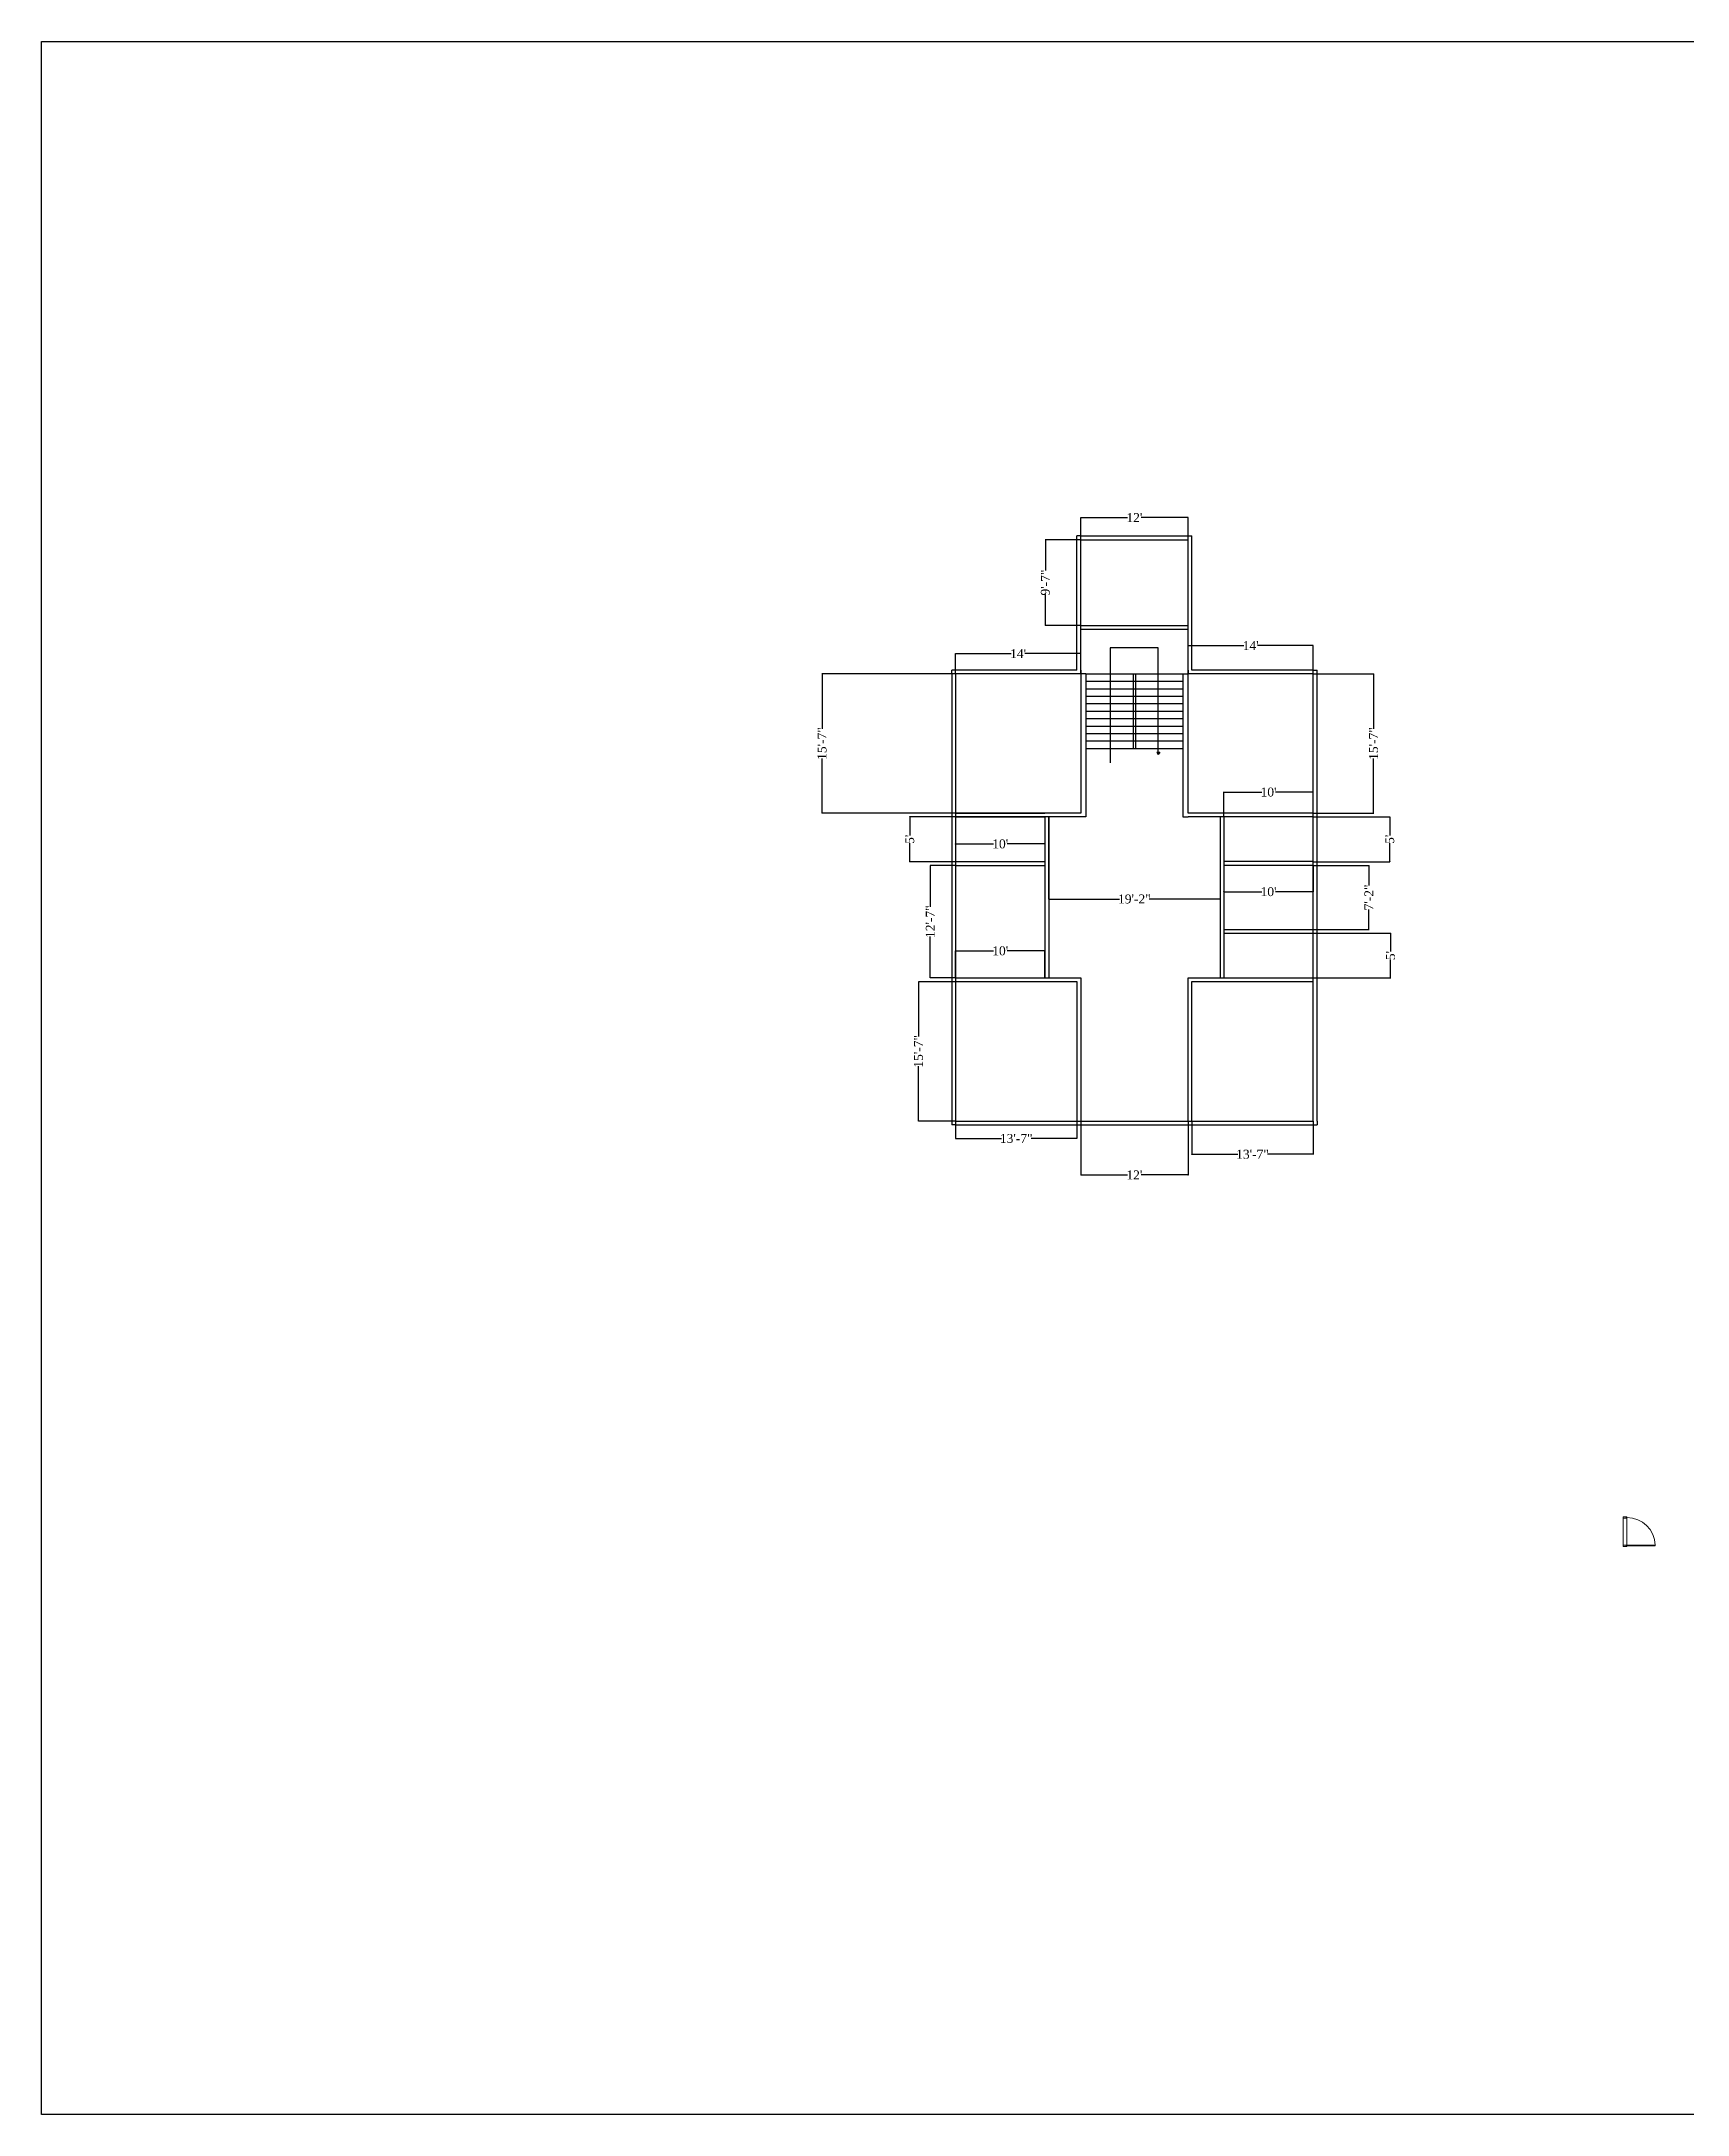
# Model space of a CAD drawing. Header units: inches. Extents: x -79350 to 491628, y -93215 to 155882.
# Drawn here: x 2770 to 4978, y -6548 to -3766 of the extents above; entities that cross this region are included whole.
import ezdxf

# ---------------------------------------------------------------- set-up
doc = ezdxf.new("R2010")
doc.units = ezdxf.units.IN
doc.header["$MEASUREMENT"] = 0
doc.layers.get('0').update_dxf_attribs({"lineweight": 30})
doc.layers.add('Door window', color=250, linetype='Continuous', lineweight=15)
doc.layers.add('Wall', color=7, linetype='Continuous')
doc.styles.get("Standard").update_dxf_attribs({"font": 'times.ttf', "height": 12})
doc.dimstyles.get("Standard").update_dxf_attribs({"dimtxt": 0.1805, "dimasz": 0.18, "dimexe": 0.18, "dimexo": 0.0625, "dimgap": 0.09, "dimtad": 0, "dimdec": 0, "dimzin": 0, "dimdsep": 46, "dimlunit": 3, "dimtxsty": 'Standard', "dimblk": 'OPEN90', "dimcen": 0.09, "dimadec": 0, "dimazin": 0, "dimtfac": 1, "dimtdec": 0, "dimtofl": 0, "dimtmove": 0, "dimatfit": 3, "dimldrblk": 'OPEN90', "dimfxl": 1, "dimtolj": 1, "dimtzin": 0, "dimarcsym": 0})

# ---------------------------------------------------------------- blocks, each defined once
blk = doc.blocks.new('_Open90')
at = {"color": 0, "linetype": 'ByBlock', "lineweight": -2}
for p, q in [((0, 0), (-1, 0)), ((-0.5, 0.5), (0, 0)), ((0, 0), (-0.5, -0.5))]:
    blk.add_line(p, q, dxfattribs=at)
blk = doc.blocks.new('*D29')
at = {"color": 0, "lineweight": -2, "transparency": 16777216}
for p, q in [((3995.8, -4614.4), (3995.8, -4587.2)), ((3996, -4587.4), (4070.7, -4587.4)), ((4163.6, -4587.4), (4089, -4587.4)), ((4163.8, -4614.4), (4163.8, -4587.2))]:
    blk.add_line(p, q, dxfattribs=at)
at = {"layer": 'Defpoints', "color": 0, "transparency": 16777216}
for p in [(4163.8, -4587.4), (3995.8, -4614.5), (4163.8, -4614.5)]:
    blk.add_point(p, dxfattribs=at)
at = {"color": 0, "lineweight": -2, "transparency": 16777216, "xscale": 0.18, "yscale": 0.18, "zscale": 0.18, "rotation": 180}
blk.add_blockref('_Open90', (3995.8, -4587.4), dxfattribs=at)
at = {"color": 0, "lineweight": -2, "transparency": 16777216, "xscale": 0.18, "yscale": 0.18, "zscale": 0.18}
blk.add_blockref('_Open90', (4163.8, -4587.4), dxfattribs=at)
at = {"color": 0, "transparency": 16777216, "insert": (4079.8, -4587.4), "char_height": 12, "attachment_point": 5}
blk.add_mtext("\\A1;14'", dxfattribs=at)
blk = doc.blocks.new('*D30')
at = {"color": 0, "lineweight": -2, "transparency": 16777216}
for p, q in [((3995.8, -4614.5), (3816.7, -4614.5)), ((3816.8, -4614.6), (3816.8, -4688.1)), ((3816.8, -4801.3), (3816.8, -4727.9)), ((3995.8, -4801.5), (3816.7, -4801.5))]:
    blk.add_line(p, q, dxfattribs=at)
at = {"layer": 'Defpoints', "color": 0, "transparency": 16777216}
for p in [(3995.8, -4614.5), (3816.8, -4801.5), (3995.8, -4801.5)]:
    blk.add_point(p, dxfattribs=at)
at = {"color": 0, "lineweight": -2, "transparency": 16777216, "xscale": 0.18, "yscale": 0.18, "zscale": 0.18}
for p, rotation in [((3816.8, -4614.5), 90), ((3816.8, -4801.5), 270)]:
    blk.add_blockref('_Open90', p, dxfattribs=dict(at, rotation=rotation))
at = {"color": 0, "transparency": 16777216, "insert": (3816.8, -4708), "char_height": 12, "attachment_point": 5, "rotation": 90}
blk.add_mtext('\\A1;15\'-7"', dxfattribs=at)
blk = doc.blocks.new('*D31')
at = {"color": 0, "lineweight": -2, "transparency": 16777216}
for p, q in [((4307.8, -4614.4), (4307.8, -4576.3)), ((4308, -4576.5), (4382.7, -4576.5)), ((4475.6, -4576.5), (4401, -4576.5)), ((4475.8, -4614.4), (4475.8, -4576.3))]:
    blk.add_line(p, q, dxfattribs=at)
at = {"layer": 'Defpoints', "color": 0, "transparency": 16777216}
for p in [(4475.8, -4576.5), (4307.8, -4614.5), (4475.8, -4614.5)]:
    blk.add_point(p, dxfattribs=at)
at = {"color": 0, "lineweight": -2, "transparency": 16777216, "xscale": 0.18, "yscale": 0.18, "zscale": 0.18, "rotation": 180}
blk.add_blockref('_Open90', (4307.8, -4576.5), dxfattribs=at)
at = {"color": 0, "lineweight": -2, "transparency": 16777216, "xscale": 0.18, "yscale": 0.18, "zscale": 0.18}
blk.add_blockref('_Open90', (4475.8, -4576.5), dxfattribs=at)
at = {"color": 0, "transparency": 16777216, "insert": (4391.8, -4576.5), "char_height": 12, "attachment_point": 5}
blk.add_mtext("\\A1;14'", dxfattribs=at)
blk = doc.blocks.new('*D32')
at = {"color": 0, "lineweight": -2, "transparency": 16777216}
for p, q in [((4475.9, -4614.5), (4557, -4614.5)), ((4556.8, -4614.6), (4556.8, -4688.1)), ((4556.8, -4801.3), (4556.8, -4727.9)), ((4475.9, -4801.5), (4557, -4801.5))]:
    blk.add_line(p, q, dxfattribs=at)
at = {"layer": 'Defpoints', "color": 0, "transparency": 16777216}
for p in [(4475.8, -4614.5), (4475.8, -4801.5), (4556.8, -4801.5)]:
    blk.add_point(p, dxfattribs=at)
at = {"color": 0, "lineweight": -2, "transparency": 16777216, "xscale": 0.18, "yscale": 0.18, "zscale": 0.18}
for p, rotation in [((4556.8, -4614.5), 90), ((4556.8, -4801.5), 270)]:
    blk.add_blockref('_Open90', p, dxfattribs=dict(at, rotation=rotation))
at = {"color": 0, "transparency": 16777216, "insert": (4556.8, -4708), "char_height": 12, "attachment_point": 5, "rotation": 90}
blk.add_mtext('\\A1;15\'-7"', dxfattribs=at)
blk = doc.blocks.new('*D33')
at = {"color": 0, "lineweight": -2, "transparency": 16777216}
for p, q in [((4475.9, -4806.5), (4578.5, -4806.5)), ((4578.4, -4806.6), (4578.4, -4831.2)), ((4475.9, -4866.5), (4578.5, -4866.5)), ((4578.4, -4866.3), (4578.4, -4841.8))]:
    blk.add_line(p, q, dxfattribs=at)
at = {"layer": 'Defpoints', "color": 0, "transparency": 16777216}
for p in [(4475.8, -4806.5), (4475.8, -4866.5), (4578.4, -4866.5)]:
    blk.add_point(p, dxfattribs=at)
at = {"color": 0, "lineweight": -2, "transparency": 16777216, "xscale": 0.18, "yscale": 0.18, "zscale": 0.18}
for p, rotation in [((4578.4, -4806.5), 90), ((4578.4, -4866.5), 270)]:
    blk.add_blockref('_Open90', p, dxfattribs=dict(at, rotation=rotation))
at = {"color": 0, "transparency": 16777216, "insert": (4578.4, -4836.5), "char_height": 12, "attachment_point": 5, "rotation": 90}
blk.add_mtext("\\A1;5'", dxfattribs=at)
blk = doc.blocks.new('*D34')
at = {"color": 0, "lineweight": -2, "transparency": 16777216}
for p, q in [((4355.8, -4806.4), (4355.8, -4773)), ((4356, -4773.2), (4406.7, -4773.2)), ((4475.6, -4773.2), (4425, -4773.2)), ((4475.8, -4806.4), (4475.8, -4773))]:
    blk.add_line(p, q, dxfattribs=at)
at = {"layer": 'Defpoints', "color": 0, "transparency": 16777216}
for p in [(4475.8, -4773.2), (4355.8, -4806.5), (4475.8, -4806.5)]:
    blk.add_point(p, dxfattribs=at)
at = {"color": 0, "lineweight": -2, "transparency": 16777216, "xscale": 0.18, "yscale": 0.18, "zscale": 0.18, "rotation": 180}
blk.add_blockref('_Open90', (4355.8, -4773.2), dxfattribs=at)
at = {"color": 0, "lineweight": -2, "transparency": 16777216, "xscale": 0.18, "yscale": 0.18, "zscale": 0.18}
blk.add_blockref('_Open90', (4475.8, -4773.2), dxfattribs=at)
at = {"color": 0, "transparency": 16777216, "insert": (4415.8, -4773.2), "char_height": 12, "attachment_point": 5}
blk.add_mtext("\\A1;10'", dxfattribs=at)
blk = doc.blocks.new('*D35')
at = {"color": 0, "lineweight": -2, "transparency": 16777216}
for p, q in [((4475.9, -4871.5), (4550.7, -4871.5)), ((4550.5, -4871.6), (4550.5, -4898.3)), ((4550.5, -4957.3), (4550.5, -4930.7)), ((4475.9, -4957.5), (4550.7, -4957.5))]:
    blk.add_line(p, q, dxfattribs=at)
at = {"layer": 'Defpoints', "color": 0, "transparency": 16777216}
for p in [(4475.8, -4871.5), (4475.8, -4957.5), (4550.5, -4957.5)]:
    blk.add_point(p, dxfattribs=at)
at = {"color": 0, "lineweight": -2, "transparency": 16777216, "xscale": 0.18, "yscale": 0.18, "zscale": 0.18}
for p, rotation in [((4550.5, -4871.5), 90), ((4550.5, -4957.5), 270)]:
    blk.add_blockref('_Open90', p, dxfattribs=dict(at, rotation=rotation))
at = {"color": 0, "transparency": 16777216, "insert": (4550.5, -4914.5), "char_height": 12, "attachment_point": 5, "rotation": 90}
blk.add_mtext('\\A1;7\'-2"', dxfattribs=at)
blk = doc.blocks.new('*D36')
at = {"color": 0, "lineweight": -2, "transparency": 16777216}
for p, q in [((4355.8, -4871.5), (4355.8, -4907)), ((4475.8, -4871.5), (4475.8, -4907)), ((4356, -4906.8), (4406.7, -4906.8)), ((4475.6, -4906.8), (4425, -4906.8))]:
    blk.add_line(p, q, dxfattribs=at)
at = {"layer": 'Defpoints', "color": 0, "transparency": 16777216}
for p in [(4355.8, -4871.5), (4475.8, -4871.5), (4475.8, -4906.8)]:
    blk.add_point(p, dxfattribs=at)
at = {"color": 0, "lineweight": -2, "transparency": 16777216, "xscale": 0.18, "yscale": 0.18, "zscale": 0.18, "rotation": 180}
blk.add_blockref('_Open90', (4355.8, -4906.8), dxfattribs=at)
at = {"color": 0, "lineweight": -2, "transparency": 16777216, "xscale": 0.18, "yscale": 0.18, "zscale": 0.18}
blk.add_blockref('_Open90', (4475.8, -4906.8), dxfattribs=at)
at = {"color": 0, "transparency": 16777216, "insert": (4415.8, -4906.8), "char_height": 12, "attachment_point": 5}
blk.add_mtext("\\A1;10'", dxfattribs=at)
blk = doc.blocks.new('*D37')
at = {"color": 0, "lineweight": -2, "transparency": 16777216}
for p, q in [((4475.9, -4962.5), (4579.8, -4962.5)), ((4579.6, -4962.6), (4579.6, -4987.2)), ((4579.6, -5022.3), (4579.6, -4997.8)), ((4475.9, -5022.5), (4579.8, -5022.5))]:
    blk.add_line(p, q, dxfattribs=at)
at = {"layer": 'Defpoints', "color": 0, "transparency": 16777216}
for p in [(4475.8, -4962.5), (4475.8, -5022.5), (4579.6, -5022.5)]:
    blk.add_point(p, dxfattribs=at)
at = {"color": 0, "lineweight": -2, "transparency": 16777216, "xscale": 0.18, "yscale": 0.18, "zscale": 0.18}
for p, rotation in [((4579.6, -4962.5), 90), ((4579.6, -5022.5), 270)]:
    blk.add_blockref('_Open90', p, dxfattribs=dict(at, rotation=rotation))
at = {"color": 0, "transparency": 16777216, "insert": (4579.6, -4992.5), "char_height": 12, "attachment_point": 5, "rotation": 90}
blk.add_mtext("\\A1;5'", dxfattribs=at)
blk = doc.blocks.new('*D38')
at = {"color": 0, "lineweight": -2, "transparency": 16777216}
for p, q in [((4312.8, -5214.5), (4312.8, -5259.2)), ((4475.8, -5214.5), (4475.8, -5259.2)), ((4313, -5259.1), (4374.4, -5259.1)), ((4475.6, -5259.1), (4414.2, -5259.1))]:
    blk.add_line(p, q, dxfattribs=at)
at = {"layer": 'Defpoints', "color": 0, "transparency": 16777216}
for p in [(4312.8, -5214.5), (4475.8, -5214.5), (4475.8, -5259.1)]:
    blk.add_point(p, dxfattribs=at)
at = {"color": 0, "lineweight": -2, "transparency": 16777216, "xscale": 0.18, "yscale": 0.18, "zscale": 0.18, "rotation": 180}
blk.add_blockref('_Open90', (4312.8, -5259.1), dxfattribs=at)
at = {"color": 0, "lineweight": -2, "transparency": 16777216, "xscale": 0.18, "yscale": 0.18, "zscale": 0.18}
blk.add_blockref('_Open90', (4475.8, -5259.1), dxfattribs=at)
at = {"color": 0, "transparency": 16777216, "insert": (4394.3, -5259.1), "char_height": 12, "attachment_point": 5}
blk.add_mtext('\\A1;13\'-7"', dxfattribs=at)
blk = doc.blocks.new('*D39')
at = {"color": 0, "lineweight": -2, "transparency": 16777216}
for p, q in [((3995.8, -5214.5), (3995.8, -5238.1)), ((4158.8, -5214.5), (4158.8, -5238.1)), ((3996, -5237.9), (4057.4, -5237.9)), ((4158.6, -5237.9), (4097.2, -5237.9))]:
    blk.add_line(p, q, dxfattribs=at)
at = {"layer": 'Defpoints', "color": 0, "transparency": 16777216}
for p in [(3995.8, -5214.5), (4158.8, -5214.5), (3995.8, -5237.9)]:
    blk.add_point(p, dxfattribs=at)
at = {"color": 0, "lineweight": -2, "transparency": 16777216, "xscale": 0.18, "yscale": 0.18, "zscale": 0.18, "rotation": 180}
blk.add_blockref('_Open90', (3995.8, -5237.9), dxfattribs=at)
at = {"color": 0, "lineweight": -2, "transparency": 16777216, "xscale": 0.18, "yscale": 0.18, "zscale": 0.18}
blk.add_blockref('_Open90', (4158.8, -5237.9), dxfattribs=at)
at = {"color": 0, "transparency": 16777216, "insert": (4077.3, -5237.9), "char_height": 12, "attachment_point": 5}
blk.add_mtext('\\A1;13\'-7"', dxfattribs=at)
blk = doc.blocks.new('*D40')
at = {"color": 0, "lineweight": -2, "transparency": 16777216}
for p, q in [((3995.8, -5027.5), (3946, -5027.5)), ((3946.2, -5027.6), (3946.2, -5101.1)), ((3946.2, -5214.3), (3946.2, -5140.9)), ((3995.8, -5214.5), (3946, -5214.5))]:
    blk.add_line(p, q, dxfattribs=at)
at = {"layer": 'Defpoints', "color": 0, "transparency": 16777216}
for p in [(3995.8, -5027.5), (3946.2, -5214.5), (3995.8, -5214.5)]:
    blk.add_point(p, dxfattribs=at)
at = {"color": 0, "lineweight": -2, "transparency": 16777216, "xscale": 0.18, "yscale": 0.18, "zscale": 0.18}
for p, rotation in [((3946.2, -5027.5), 90), ((3946.2, -5214.5), 270)]:
    blk.add_blockref('_Open90', p, dxfattribs=dict(at, rotation=rotation))
at = {"color": 0, "transparency": 16777216, "insert": (3946.2, -5121), "char_height": 12, "attachment_point": 5, "rotation": 90}
blk.add_mtext('\\A1;15\'-7"', dxfattribs=at)
blk = doc.blocks.new('*D41')
at = {"color": 0, "lineweight": -2, "transparency": 16777216}
for p, q in [((3995.8, -4871.5), (3961.8, -4871.5)), ((3962, -4871.6), (3962, -4927.1)), ((3962, -5022.3), (3962, -4966.9)), ((3995.8, -5022.5), (3961.8, -5022.5))]:
    blk.add_line(p, q, dxfattribs=at)
at = {"layer": 'Defpoints', "color": 0, "transparency": 16777216}
for p in [(3995.8, -4871.5), (3962, -5022.5), (3995.8, -5022.5)]:
    blk.add_point(p, dxfattribs=at)
at = {"color": 0, "lineweight": -2, "transparency": 16777216, "xscale": 0.18, "yscale": 0.18, "zscale": 0.18}
for p, rotation in [((3962, -4871.5), 90), ((3962, -5022.5), 270)]:
    blk.add_blockref('_Open90', p, dxfattribs=dict(at, rotation=rotation))
at = {"color": 0, "transparency": 16777216, "insert": (3962, -4947), "char_height": 12, "attachment_point": 5, "rotation": 90}
blk.add_mtext('\\A1;12\'-7"', dxfattribs=at)
blk = doc.blocks.new('*D42')
at = {"color": 0, "lineweight": -2, "transparency": 16777216}
for p, q in [((3995.8, -5022.4), (3995.8, -4986)), ((3996, -4986.2), (4046.7, -4986.2)), ((4115.6, -4986.2), (4065, -4986.2)), ((4115.8, -5022.4), (4115.8, -4986))]:
    blk.add_line(p, q, dxfattribs=at)
at = {"layer": 'Defpoints', "color": 0, "transparency": 16777216}
for p in [(4115.8, -4986.2), (3995.8, -5022.5), (4115.8, -5022.5)]:
    blk.add_point(p, dxfattribs=at)
at = {"color": 0, "lineweight": -2, "transparency": 16777216, "xscale": 0.18, "yscale": 0.18, "zscale": 0.18, "rotation": 180}
blk.add_blockref('_Open90', (3995.8, -4986.2), dxfattribs=at)
at = {"color": 0, "lineweight": -2, "transparency": 16777216, "xscale": 0.18, "yscale": 0.18, "zscale": 0.18}
blk.add_blockref('_Open90', (4115.8, -4986.2), dxfattribs=at)
at = {"color": 0, "transparency": 16777216, "insert": (4055.8, -4986.2), "char_height": 12, "attachment_point": 5}
blk.add_mtext("\\A1;10'", dxfattribs=at)
blk = doc.blocks.new('*D43')
at = {"color": 0, "lineweight": -2, "transparency": 16777216}
for p, q in [((3995.8, -4806.5), (3934.2, -4806.5)), ((3934.4, -4806.6), (3934.4, -4831.2)), ((3995.8, -4866.5), (3934.2, -4866.5)), ((3934.4, -4866.3), (3934.4, -4841.8))]:
    blk.add_line(p, q, dxfattribs=at)
at = {"layer": 'Defpoints', "color": 0, "transparency": 16777216}
for p in [(3995.8, -4806.5), (3934.4, -4866.5), (3995.8, -4866.5)]:
    blk.add_point(p, dxfattribs=at)
at = {"color": 0, "lineweight": -2, "transparency": 16777216, "xscale": 0.18, "yscale": 0.18, "zscale": 0.18}
for p, rotation in [((3934.4, -4806.5), 90), ((3934.4, -4866.5), 270)]:
    blk.add_blockref('_Open90', p, dxfattribs=dict(at, rotation=rotation))
at = {"color": 0, "transparency": 16777216, "insert": (3934.4, -4836.5), "char_height": 12, "attachment_point": 5, "rotation": 90}
blk.add_mtext("\\A1;5'", dxfattribs=at)
blk = doc.blocks.new('*D44')
at = {"color": 0, "lineweight": -2, "transparency": 16777216}
for p, q in [((3995.8, -4806.5), (3995.8, -4842.9)), ((4115.8, -4806.5), (4115.8, -4842.9)), ((3996, -4842.7), (4046.7, -4842.7)), ((4115.6, -4842.7), (4065, -4842.7))]:
    blk.add_line(p, q, dxfattribs=at)
at = {"layer": 'Defpoints', "color": 0, "transparency": 16777216}
for p in [(3995.8, -4806.5), (4115.8, -4806.5), (4115.8, -4842.7)]:
    blk.add_point(p, dxfattribs=at)
at = {"color": 0, "lineweight": -2, "transparency": 16777216, "xscale": 0.18, "yscale": 0.18, "zscale": 0.18, "rotation": 180}
blk.add_blockref('_Open90', (3995.8, -4842.7), dxfattribs=at)
at = {"color": 0, "lineweight": -2, "transparency": 16777216, "xscale": 0.18, "yscale": 0.18, "zscale": 0.18}
blk.add_blockref('_Open90', (4115.8, -4842.7), dxfattribs=at)
at = {"color": 0, "transparency": 16777216, "insert": (4055.8, -4842.7), "char_height": 12, "attachment_point": 5}
blk.add_mtext("\\A1;10'", dxfattribs=at)
blk = doc.blocks.new('*D45')
at = {"color": 0, "lineweight": -2, "transparency": 16777216}
for p, q in [((4163.8, -5214.5), (4163.8, -5287)), ((4307.8, -5214.5), (4307.8, -5287)), ((4164, -5286.8), (4226.7, -5286.8)), ((4307.6, -5286.8), (4245, -5286.8))]:
    blk.add_line(p, q, dxfattribs=at)
at = {"layer": 'Defpoints', "color": 0, "transparency": 16777216}
for p in [(4163.8, -5214.5), (4307.8, -5214.5), (4307.8, -5286.8)]:
    blk.add_point(p, dxfattribs=at)
at = {"color": 0, "lineweight": -2, "transparency": 16777216, "xscale": 0.18, "yscale": 0.18, "zscale": 0.18, "rotation": 180}
blk.add_blockref('_Open90', (4163.8, -5286.8), dxfattribs=at)
at = {"color": 0, "lineweight": -2, "transparency": 16777216, "xscale": 0.18, "yscale": 0.18, "zscale": 0.18}
blk.add_blockref('_Open90', (4307.8, -5286.8), dxfattribs=at)
at = {"color": 0, "transparency": 16777216, "insert": (4235.8, -5286.8), "char_height": 12, "attachment_point": 5}
blk.add_mtext("\\A1;12'", dxfattribs=at)
blk = doc.blocks.new('*D46')
at = {"color": 0, "lineweight": -2, "transparency": 16777216}
for p, q in [((4163.8, -4434.4), (4163.8, -4404.7)), ((4164, -4404.8), (4226.7, -4404.8)), ((4307.6, -4404.8), (4245, -4404.8)), ((4307.8, -4434.4), (4307.8, -4404.7))]:
    blk.add_line(p, q, dxfattribs=at)
at = {"layer": 'Defpoints', "color": 0, "transparency": 16777216}
for p in [(4307.8, -4404.8), (4163.8, -4434.5), (4307.8, -4434.5)]:
    blk.add_point(p, dxfattribs=at)
at = {"color": 0, "lineweight": -2, "transparency": 16777216, "xscale": 0.18, "yscale": 0.18, "zscale": 0.18, "rotation": 180}
blk.add_blockref('_Open90', (4163.8, -4404.8), dxfattribs=at)
at = {"color": 0, "lineweight": -2, "transparency": 16777216, "xscale": 0.18, "yscale": 0.18, "zscale": 0.18}
blk.add_blockref('_Open90', (4307.8, -4404.8), dxfattribs=at)
at = {"color": 0, "transparency": 16777216, "insert": (4235.8, -4404.8), "char_height": 12, "attachment_point": 5}
blk.add_mtext("\\A1;12'", dxfattribs=at)
blk = doc.blocks.new('*D47')
at = {"color": 0, "lineweight": -2, "transparency": 16777216}
for p, q in [((4163.8, -4434.5), (4116.3, -4434.5)), ((4116.4, -4434.6), (4116.4, -4475.8)), ((4116.4, -4549.3), (4116.4, -4508.1)), ((4163.8, -4549.5), (4116.3, -4549.5))]:
    blk.add_line(p, q, dxfattribs=at)
at = {"layer": 'Defpoints', "color": 0, "transparency": 16777216}
for p in [(4163.8, -4434.5), (4116.4, -4549.5), (4163.8, -4549.5)]:
    blk.add_point(p, dxfattribs=at)
at = {"color": 0, "lineweight": -2, "transparency": 16777216, "xscale": 0.18, "yscale": 0.18, "zscale": 0.18}
for p, rotation in [((4116.4, -4434.5), 90), ((4116.4, -4549.5), 270)]:
    blk.add_blockref('_Open90', p, dxfattribs=dict(at, rotation=rotation))
at = {"color": 0, "transparency": 16777216, "insert": (4116.4, -4492), "char_height": 12, "attachment_point": 5, "rotation": 90}
blk.add_mtext('\\A1;9\'-7"', dxfattribs=at)
blk = doc.blocks.new('*D48')
at = {"color": 0, "lineweight": -2, "transparency": 16777216}
for p, q in [((4120.8, -4806.5), (4120.8, -4916.8)), ((4350.8, -4806.5), (4350.8, -4916.8)), ((4121, -4916.6), (4215.9, -4916.6)), ((4350.6, -4916.6), (4255.7, -4916.6))]:
    blk.add_line(p, q, dxfattribs=at)
at = {"layer": 'Defpoints', "color": 0, "transparency": 16777216}
for p in [(4120.8, -4806.5), (4350.8, -4806.5), (4350.8, -4916.6)]:
    blk.add_point(p, dxfattribs=at)
at = {"color": 0, "lineweight": -2, "transparency": 16777216, "xscale": 0.18, "yscale": 0.18, "zscale": 0.18, "rotation": 180}
blk.add_blockref('_Open90', (4120.8, -4916.6), dxfattribs=at)
at = {"color": 0, "lineweight": -2, "transparency": 16777216, "xscale": 0.18, "yscale": 0.18, "zscale": 0.18}
blk.add_blockref('_Open90', (4350.8, -4916.6), dxfattribs=at)
at = {"color": 0, "transparency": 16777216, "insert": (4235.8, -4916.6), "char_height": 12, "attachment_point": 5}
blk.add_mtext('\\A1;19\'-2"', dxfattribs=at)
blk = doc.blocks.new('d1n')
at = {"color": 1}
blk.add_lwpolyline([(-1187.2, 1281.4), (-1192.2, 1281.4), (-1192.2, 1241.4), (-1187.2, 1241.4)], close=True, dxfattribs=at)
at = {"layer": 'Door window', "color": 1}
for points in [[(-1192.2, 1281.4), (-1192.2, 1279.4), (-1188.2, 1279.4), (-1188.2, 1280.4), (-1187.2, 1280.4), (-1187.2, 1281.4), (-1192.2, 1281.4)], [(-1187.2, 1280.4), (-1149.2, 1280.4), (-1149.2, 1279.4), (-1187.2, 1279.4), (-1187.2, 1280.4)], [(-1192.2, 1241.4), (-1192.2, 1243.4), (-1188.2, 1243.4), (-1188.2, 1242.4), (-1187.2, 1242.4), (-1187.2, 1241.4), (-1192.2, 1241.4)]]:
    blk.add_lwpolyline(points, dxfattribs=at)
blk.add_arc((-1187.2, 1280.4), 38, 270, 358.4722, dxfattribs=at)

msp = doc.modelspace()

# ---------------------------------------------------------------- linework, layer by layer
for p, q in [((4158.83, -4434.47), (4158.83, -4429.47)), ((4163.83, -4429.47), (4158.83, -4429.47)), ((4158.83, -4609.47), (4158.83, -4434.47)), ((4163.83, -4429.47), (4307.83, -4429.47)), ((4163.83, -4609.47), (4163.83, -4434.47)), ((4163.83, -4434.47), (4307.83, -4434.47)), ((4307.83, -4429.47), (4312.83, -4429.47)), ((4307.83, -4609.47), (4307.83, -4434.47)), ((4312.83, -4434.47), (4312.83, -4429.47)), ((4312.83, -4609.47), (4312.83, -4434.47)), ((4163.83, -4549.47), (4307.83, -4549.47)), ((4163.83, -4554.47), (4307.83, -4554.47)), ((3995.83, -4609.47), (3990.83, -4609.47)), ((3990.83, -4614.47), (3990.83, -4609.47)), ((3990.83, -4614.47), (3990.83, -5214.47)), ((4158.83, -4609.47), (3995.83, -4609.47)), ((4163.83, -4614.47), (3995.83, -4614.47)), ((3995.83, -4614.47), (3995.83, -5214.47)), ((4163.83, -4609.47), (4163.83, -4614.47)), ((4163.83, -4614.47), (4163.83, -4801.47)), ((4170.83, -4614.47), (4163.83, -4614.47)), ((4170.83, -4614.47), (4170.83, -4758.47)), ((4300.83, -4614.47), (4300.83, -4758.47)), ((4300.83, -4614.47), (4307.83, -4614.47)), ((4307.83, -4609.47), (4307.83, -4614.47)), ((4307.83, -4801.47), (4307.83, -4614.47)), ((4475.83, -4614.47), (4307.83, -4614.47)), ((4475.83, -4609.47), (4312.83, -4609.47)), ((4475.83, -4609.47), (4480.83, -4609.47)), ((4475.83, -5214.47), (4475.83, -4614.47)), ((4480.83, -4614.47), (4480.83, -4609.47)), ((4480.83, -5214.47), (4480.83, -4614.47)), ((4170.83, -4758.47), (4170.83, -4806.47)), ((4300.83, -4758.47), (4300.83, -4806.47)), ((4163.83, -4801.47), (3995.83, -4801.47)), ((3995.83, -4801.47), (4115.83, -4801.47)), ((4163.83, -4806.47), (3995.83, -4806.47)), ((3995.83, -4806.47), (4115.83, -4806.47)), ((4115.83, -4806.47), (4115.83, -5022.47)), ((4120.83, -4806.47), (4120.83, -5022.47)), ((4170.83, -4806.47), (4163.83, -4806.47)), ((4300.83, -4806.47), (4307.83, -4806.47)), ((4475.83, -4801.47), (4307.83, -4801.47)), ((4475.83, -4806.47), (4307.83, -4806.47)), ((4350.83, -4806.47), (4350.83, -5022.47)), ((4475.83, -4806.47), (4355.83, -4806.47)), ((4355.83, -4806.47), (4355.83, -5022.47)), ((3995.83, -4866.47), (4115.83, -4866.47)), ((4475.83, -4866.47), (4355.83, -4866.47)), ((3995.83, -4871.47), (4115.83, -4871.47)), ((4475.83, -4871.47), (4355.83, -4871.47)), ((4355.83, -4957.47), (4475.83, -4957.47)), ((4355.83, -4962.47), (4475.83, -4962.47)), ((3995.83, -5022.47), (4163.83, -5022.47)), ((3995.83, -5027.47), (4158.83, -5027.47)), ((4158.83, -5027.47), (4158.83, -5214.47)), ((4163.83, -5022.47), (4163.83, -5214.47)), ((4307.83, -5022.47), (4475.83, -5022.47)), ((4307.83, -5214.47), (4307.83, -5022.47)), ((4312.83, -5027.47), (4475.83, -5027.47)), ((4312.83, -5214.47), (4312.83, -5027.47)), ((3990.83, -5214.47), (3990.83, -5219.47)), ((3995.83, -5219.47), (3990.83, -5219.47)), ((3995.83, -5214.47), (4475.83, -5214.47)), ((3995.83, -5219.47), (4475.83, -5219.47)), ((4475.83, -5219.47), (4480.83, -5219.47)), ((4480.83, -5214.47), (4480.83, -5219.47))]:
    msp.add_line(p, q)
at = {"color": 6}
for p, q in [((4267.92, -4579.54), (4203.43, -4579.54)), ((4203.43, -4579.54), (4203.43, -4733.71)), ((4267.92, -4719.43), (4267.92, -4579.54)), ((4170.83, -4614.47), (4300.83, -4614.47)), ((4234.33, -4614.47), (4234.33, -4714.47)), ((4237.33, -4614.47), (4237.33, -4714.47)), ((4170.83, -4624.47), (4300.83, -4624.47)), ((4170.83, -4634.47), (4300.83, -4634.47)), ((4170.83, -4644.47), (4300.83, -4644.47)), ((4170.83, -4654.47), (4300.83, -4654.47)), ((4170.83, -4664.47), (4300.83, -4664.47)), ((4170.83, -4674.47), (4300.83, -4674.47)), ((4170.83, -4684.47), (4300.83, -4684.47)), ((4170.83, -4694.47), (4300.83, -4694.47)), ((4170.83, -4704.47), (4300.83, -4704.47)), ((4170.83, -4714.47), (4300.83, -4714.47)), ((4265.89, -4719.43), (4269.93, -4719.43)), ((4265.89, -4719.43), (4267.92, -4722.87)), ((4269.93, -4719.43), (4267.92, -4722.87)), ((4267.92, -4722.87), (4267.92, -4722.87))]:
    msp.add_line(p, q, dxfattribs=at)
at = {"layer": 'Wall'}
for p, q in [((2769.5, -3766), (7206.5, -3766)), ((2769.5, -6547.5), (2769.5, -3766)), ((7206.5, -6547.5), (2769.5, -6547.5))]:
    msp.add_line(p, q, dxfattribs=at)

# ---------------------------------------------------------------- block references
at = {"layer": 'Door window', "xscale": -1, "rotation": 180}
msp.add_blockref('d1n', (6083.74, -4504.11), dxfattribs=at)

# ---------------------------------------------------------------- dimensions: what is measured, and where the dimension line sits
for base, p1, p2, picture, middle in [((4307.83, -4404.84), (4163.83, -4434.47), (4307.83, -4434.47), '*D46', (4235.83, -4404.84)), ((4163.83, -4587.43), (3995.83, -4614.47), (4163.83, -4614.47), '*D29', (4079.83, -4587.43)), ((4475.83, -4576.52), (4307.83, -4614.47), (4475.83, -4614.47), '*D31', (4391.83, -4576.52)), ((4475.83, -4773.23), (4355.83, -4806.47), (4475.83, -4806.47), '*D34', (4415.83, -4773.23)), ((4115.83, -4842.73), (3995.83, -4806.47), (4115.83, -4806.47), '*D44', (4055.83, -4842.73)), ((4350.83, -4916.62), (4120.83, -4806.47), (4350.83, -4806.47), '*D48', (4235.83, -4916.62)), ((4475.83, -4906.79), (4355.83, -4871.47), (4475.83, -4871.47), '*D36', (4415.83, -4906.79)), ((4115.83, -4986.16), (3995.83, -5022.47), (4115.83, -5022.47), '*D42', (4055.83, -4986.16)), ((3995.83, -5237.94), (4158.83, -5214.47), (3995.83, -5214.47), '*D39', (4077.33, -5237.94)), ((4307.83, -5286.81), (4163.83, -5214.47), (4307.83, -5214.47), '*D45', (4235.83, -5286.81)), ((4475.83, -5259.06), (4312.83, -5214.47), (4475.83, -5214.47), '*D38', (4394.33, -5259.06))]:
    dim = msp.add_linear_dim(base=base, p1=p1, p2=p2, dimstyle='Standard')
    dim.commit()
    dim.dimension.update_dxf_attribs({"geometry": picture, "text_midpoint": middle})
for base, p1, p2, picture, middle in [((4116.45, -4549.47), (4163.83, -4434.47), (4163.83, -4549.47), '*D47', (4116.45, -4491.97)), ((3816.84, -4801.47), (3995.83, -4614.47), (3995.83, -4801.47), '*D30', (3816.84, -4707.97)), ((4556.8, -4801.47), (4475.83, -4614.47), (4475.83, -4801.47), '*D32', (4556.8, -4707.97)), ((3934.36, -4866.47), (3995.83, -4806.47), (3995.83, -4866.47), '*D43', (3934.36, -4836.47)), ((4578.36, -4866.47), (4475.83, -4806.47), (4475.83, -4866.47), '*D33', (4578.36, -4836.47)), ((3962.02, -5022.47), (3995.83, -4871.47), (3995.83, -5022.47), '*D41', (3962.02, -4946.97)), ((4550.49, -4957.47), (4475.83, -4871.47), (4475.83, -4957.47), '*D35', (4550.49, -4914.47)), ((4579.61, -5022.47), (4475.83, -4962.47), (4475.83, -5022.47), '*D37', (4579.61, -4992.47)), ((3946.18, -5214.47), (3995.83, -5027.47), (3995.83, -5214.47), '*D40', (3946.18, -5120.97))]:
    dim = msp.add_linear_dim(base=base, p1=p1, p2=p2, angle=90, dimstyle='Standard')
    dim.commit()
    dim.dimension.update_dxf_attribs({"geometry": picture, "text_midpoint": middle})

doc.saveas('drawing.dxf')
